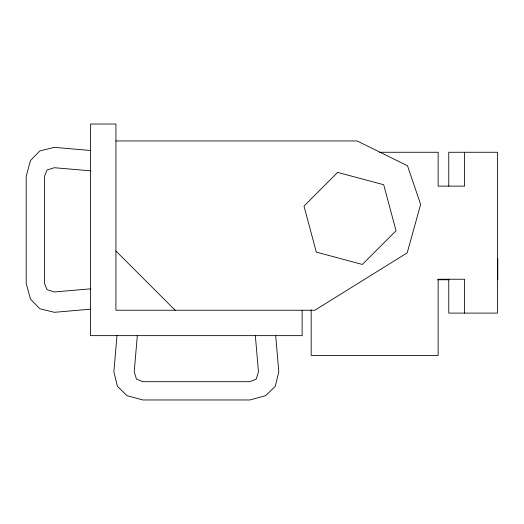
<?xml version="1.0" encoding="UTF-8"?>
<svg xmlns="http://www.w3.org/2000/svg" width="524" height="524" viewBox="0 0 524 524"><rect width="100%" height="100%" fill="white"/><g stroke="black" fill="none" stroke-linecap="round" stroke-linejoin="round"><path stroke-width="0.79" d="M116.996 335.471L113.865 371.824L117.409 386.312L127.011 395.666L142.764 399.969L249.902 399.969L265.655 395.666L275.264 386.312L278.801 371.824L275.676 335.471M137.347 335.347L134.21 371.824L136.469 379.101L142.764 381.688L249.902 381.688L256.203 379.101L258.456 371.824L255.319 335.347M90.822 288.822L54.345 291.96L47.068 289.707L44.481 283.405L44.481 176.267L47.068 169.966L54.345 167.713L90.822 170.85M90.698 309.18L54.345 312.304L39.857 308.76L30.503 299.158L26.2 283.405L26.2 176.267L30.503 160.514L39.857 150.912L54.345 147.368L90.698 150.493M115.922 140.956L357.158 140.956L407.521 165.794L420.641 204.445L407.207 252.843L314.839 310.247L115.922 310.247L115.922 124.031L90.528 124.031L90.528 335.642L302.138 335.642L302.138 310.247M379.546 152.268L438.149 152.268L438.149 186.125L464.572 186.125L464.572 152.268M437.527 279.77L448.976 279.77M115.922 250.996L175.173 310.247M497.8 258.686L497.8 279.77M464.572 313.097L464.572 279.233L438.149 279.233L438.149 355.416L311.184 355.416L311.184 309.815M448.76 186.125L448.76 152.268L497.4 152.268L497.4 313.097L448.76 313.097L448.76 279.233M337.679 172.403L303.986 206.096L316.319 252.116L362.346 264.45L396.039 230.757L383.706 184.736L337.679 172.403"/></g></svg>
